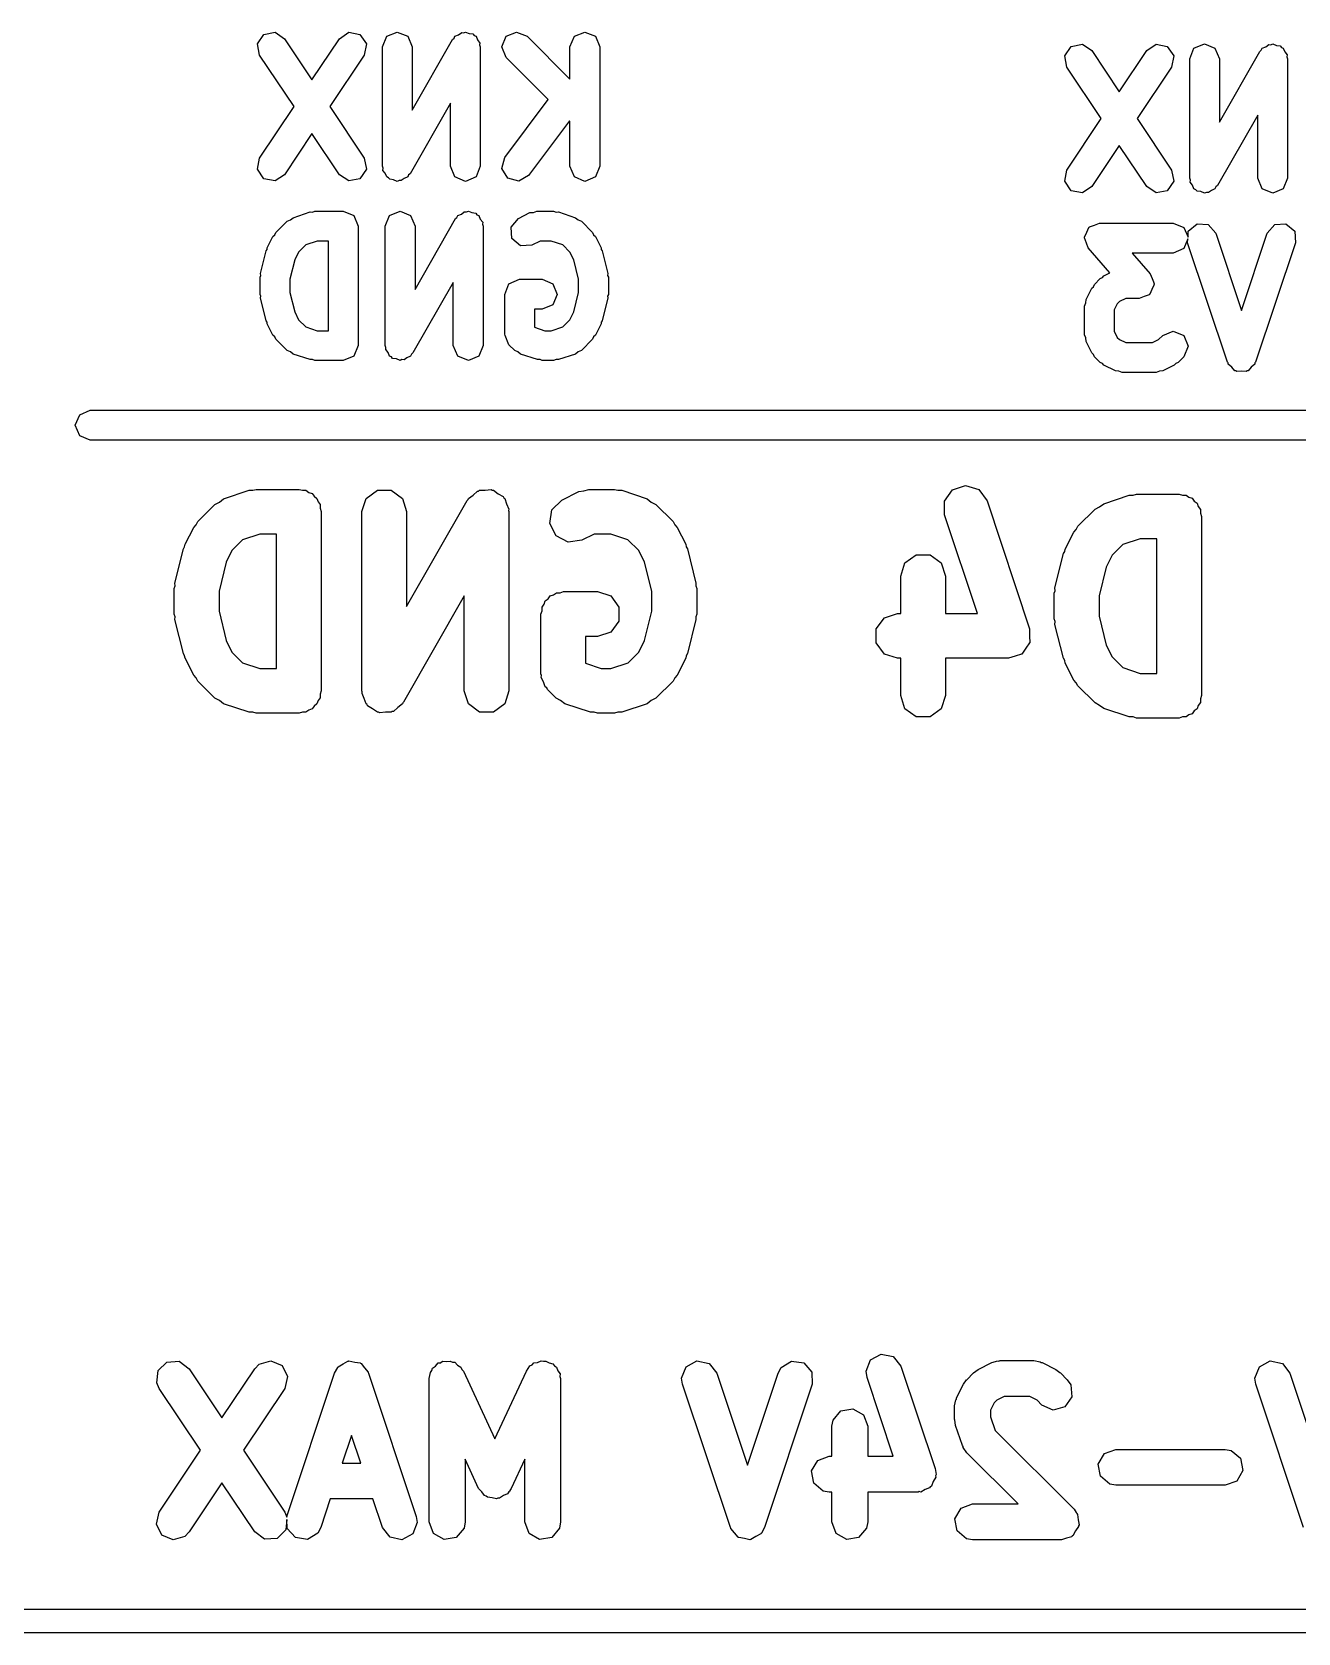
# Model space of a CAD drawing. Extents: x 111.8 to 137.4, y -130 to -95.3.
# Drawn here: x 125.49 to 130.79, y -130.02 to -123.32 of the extents above; entities that cross this region are included whole.
import ezdxf

# ---------------------------------------------------------------- set-up
doc = ezdxf.new("R2010")
doc.units = 0
doc.layers.add('BLACK', color=7, linetype='CONTINUOUS')

msp = doc.modelspace()

# ---------------------------------------------------------------- linework, layer by layer
at = {"layer": 'BLACK', "linetype": 'CONTINUOUS'}
for p, q in [((126.43, -123.372), (126.457, -123.332)), ((126.457, -123.332), (126.504, -123.323)), ((126.504, -123.323), (126.543, -123.35)), ((126.773, -123.35), (126.813, -123.323)), ((126.813, -123.323), (126.859, -123.332)), ((126.859, -123.332), (126.886, -123.372)), ((126.953, -123.384), (126.971, -123.34)), ((126.971, -123.34), (127.015, -123.322)), ((127.015, -123.322), (127.059, -123.34)), ((127.059, -123.34), (127.078, -123.384)), ((127.253, -123.348), (127.257, -123.34)), ((127.257, -123.34), (127.272, -123.334)), ((127.272, -123.334), (127.285, -123.324)), ((127.285, -123.324), (127.293, -123.325)), ((127.293, -123.325), (127.301, -123.322)), ((127.301, -123.322), (127.316, -123.328)), ((127.316, -123.328), (127.332, -123.33)), ((127.332, -123.33), (127.337, -123.337)), ((127.337, -123.337), (127.345, -123.34)), ((127.345, -123.34), (127.351, -123.355)), ((127.453, -123.384), (127.471, -123.34)), ((127.471, -123.34), (127.515, -123.322)), ((127.515, -123.322), (127.559, -123.34)), ((127.559, -123.34), (127.738, -123.519)), ((127.738, -123.384), (127.757, -123.34)), ((127.757, -123.34), (127.801, -123.322)), ((127.801, -123.322), (127.845, -123.34)), ((127.845, -123.34), (127.863, -123.384)), ((126.439, -123.419), (126.43, -123.372)), ((126.543, -123.35), (126.658, -123.522)), ((126.658, -123.522), (126.773, -123.35)), ((126.886, -123.372), (126.877, -123.419)), ((126.953, -123.884), (126.953, -123.384)), ((127.078, -123.649), (127.247, -123.353)), ((127.078, -123.384), (127.078, -123.649)), ((127.247, -123.353), (127.253, -123.348)), ((127.351, -123.355), (127.361, -123.368)), ((127.361, -123.368), (127.36, -123.376)), ((127.36, -123.376), (127.363, -123.384)), ((127.363, -123.384), (127.363, -123.884)), ((127.471, -123.428), (127.453, -123.384)), ((127.738, -123.519), (127.738, -123.384)), ((127.863, -123.384), (127.863, -123.884)), ((129.81, -123.422), (129.837, -123.382)), ((129.837, -123.382), (129.884, -123.373)), ((129.884, -123.373), (129.923, -123.4)), ((129.923, -123.4), (130.038, -123.572)), ((130.038, -123.572), (130.153, -123.4)), ((130.153, -123.4), (130.193, -123.373)), ((130.193, -123.373), (130.239, -123.382)), ((130.239, -123.382), (130.266, -123.422)), ((130.333, -123.434), (130.351, -123.39)), ((130.351, -123.39), (130.395, -123.372)), ((130.395, -123.372), (130.439, -123.39)), ((130.439, -123.39), (130.458, -123.434)), ((130.458, -123.699), (130.627, -123.403)), ((130.627, -123.403), (130.633, -123.398)), ((130.633, -123.398), (130.637, -123.39)), ((130.637, -123.39), (130.652, -123.384)), ((130.652, -123.384), (130.665, -123.374)), ((130.665, -123.374), (130.673, -123.375)), ((130.673, -123.375), (130.681, -123.372)), ((130.681, -123.372), (130.696, -123.378)), ((130.696, -123.378), (130.712, -123.38)), ((130.712, -123.38), (130.717, -123.387)), ((130.717, -123.387), (130.725, -123.39)), ((130.725, -123.39), (130.731, -123.405)), ((130.731, -123.405), (130.741, -123.418)), ((126.583, -123.634), (126.439, -123.419)), ((126.877, -123.419), (126.733, -123.634)), ((127.647, -123.604), (127.471, -123.428)), ((129.819, -123.469), (129.81, -123.422)), ((129.963, -123.684), (129.819, -123.469)), ((130.257, -123.469), (130.113, -123.684)), ((130.266, -123.422), (130.257, -123.469)), ((130.333, -123.934), (130.333, -123.434)), ((130.458, -123.434), (130.458, -123.699)), ((130.741, -123.418), (130.74, -123.426)), ((130.74, -123.426), (130.743, -123.434)), ((130.743, -123.434), (130.743, -123.934)), ((127.465, -123.847), (127.647, -123.604)), ((126.439, -123.85), (126.583, -123.634)), ((126.733, -123.634), (126.877, -123.85)), ((127.238, -123.62), (127.07, -123.915)), ((127.238, -123.884), (127.238, -123.62)), ((130.618, -123.67), (130.45, -123.965)), ((130.618, -123.934), (130.618, -123.67)), ((126.658, -123.747), (126.543, -123.919)), ((126.773, -123.919), (126.658, -123.747)), ((127.736, -123.694), (127.565, -123.922)), ((127.738, -123.696), (127.736, -123.694)), ((127.738, -123.884), (127.738, -123.696)), ((129.819, -123.9), (129.963, -123.684)), ((130.113, -123.684), (130.257, -123.9)), ((130.038, -123.797), (129.923, -123.969)), ((130.153, -123.969), (130.038, -123.797)), ((126.43, -123.896), (126.439, -123.85)), ((126.877, -123.85), (126.886, -123.896)), ((127.453, -123.893), (127.465, -123.847)), ((126.457, -123.936), (126.43, -123.896)), ((126.504, -123.945), (126.457, -123.936)), ((126.543, -123.919), (126.504, -123.945)), ((126.813, -123.945), (126.773, -123.919)), ((126.859, -123.936), (126.813, -123.945)), ((126.886, -123.896), (126.859, -123.936)), ((126.956, -123.892), (126.953, -123.884)), ((126.955, -123.901), (126.956, -123.892)), ((126.965, -123.913), (126.955, -123.901)), ((126.971, -123.928), (126.965, -123.913)), ((126.979, -123.932), (126.971, -123.928)), ((126.984, -123.938), (126.979, -123.932)), ((127, -123.94), (126.984, -123.938)), ((127.015, -123.947), (127, -123.94)), ((127.023, -123.943), (127.015, -123.947)), ((127.032, -123.944), (127.023, -123.943)), ((127.044, -123.935), (127.032, -123.944)), ((127.059, -123.928), (127.044, -123.935)), ((127.063, -123.92), (127.059, -123.928)), ((127.07, -123.915), (127.063, -123.92)), ((127.257, -123.928), (127.238, -123.884)), ((127.301, -123.947), (127.257, -123.928)), ((127.345, -123.928), (127.301, -123.947)), ((127.363, -123.884), (127.345, -123.928)), ((127.478, -123.934), (127.453, -123.893)), ((127.524, -123.946), (127.478, -123.934)), ((127.565, -123.922), (127.524, -123.946)), ((127.757, -123.928), (127.738, -123.884)), ((127.801, -123.947), (127.757, -123.928)), ((127.845, -123.928), (127.801, -123.947)), ((127.863, -123.884), (127.845, -123.928)), ((129.81, -123.946), (129.819, -123.9)), ((129.837, -123.986), (129.81, -123.946)), ((130.266, -123.946), (130.239, -123.986)), ((130.257, -123.9), (130.266, -123.946)), ((130.336, -123.942), (130.333, -123.934)), ((130.335, -123.951), (130.336, -123.942)), ((130.637, -123.978), (130.618, -123.934)), ((130.743, -123.934), (130.725, -123.978)), ((129.884, -123.995), (129.837, -123.986)), ((129.923, -123.969), (129.884, -123.995)), ((130.193, -123.995), (130.153, -123.969)), ((130.239, -123.986), (130.193, -123.995)), ((130.345, -123.963), (130.335, -123.951)), ((130.351, -123.978), (130.345, -123.963)), ((130.359, -123.982), (130.351, -123.978)), ((130.364, -123.988), (130.359, -123.982)), ((130.38, -123.99), (130.364, -123.988)), ((130.395, -123.997), (130.38, -123.99)), ((130.403, -123.993), (130.395, -123.997)), ((130.412, -123.994), (130.403, -123.993)), ((130.424, -123.985), (130.412, -123.994)), ((130.439, -123.978), (130.424, -123.985)), ((130.443, -123.97), (130.439, -123.978)), ((130.45, -123.965), (130.443, -123.97)), ((130.681, -123.997), (130.637, -123.978)), ((130.725, -123.978), (130.681, -123.997)), ((126.579, -124.099), (126.65, -124.075)), ((126.65, -124.075), (126.66, -124.076)), ((126.66, -124.076), (126.67, -124.072)), ((126.67, -124.072), (126.789, -124.072)), ((126.789, -124.072), (126.833, -124.09)), ((126.983, -124.09), (127.027, -124.072)), ((127.027, -124.072), (127.071, -124.09)), ((127.284, -124.084), (127.296, -124.074)), ((127.296, -124.074), (127.305, -124.075)), ((127.305, -124.075), (127.313, -124.072)), ((127.313, -124.072), (127.328, -124.078)), ((127.328, -124.078), (127.344, -124.08)), ((127.344, -124.08), (127.349, -124.087)), ((127.523, -124.102), (127.571, -124.078)), ((127.571, -124.078), (127.585, -124.077)), ((127.585, -124.077), (127.599, -124.072)), ((127.599, -124.072), (127.67, -124.072)), ((127.67, -124.072), (127.68, -124.076)), ((127.68, -124.076), (127.69, -124.075)), ((127.69, -124.075), (127.761, -124.099)), ((126.507, -124.161), (126.554, -124.114)), ((126.554, -124.114), (126.568, -124.108)), ((126.568, -124.108), (126.579, -124.099)), ((126.833, -124.09), (126.852, -124.134)), ((126.852, -124.134), (126.852, -124.634)), ((126.965, -124.134), (126.983, -124.09)), ((126.965, -124.634), (126.965, -124.134)), ((127.071, -124.09), (127.09, -124.134)), ((127.09, -124.399), (127.259, -124.103)), ((127.09, -124.134), (127.09, -124.399)), ((127.259, -124.103), (127.265, -124.098)), ((127.265, -124.098), (127.269, -124.09)), ((127.269, -124.09), (127.284, -124.084)), ((127.349, -124.087), (127.357, -124.09)), ((127.357, -124.09), (127.363, -124.105)), ((127.363, -124.105), (127.373, -124.118)), ((127.373, -124.118), (127.372, -124.126)), ((127.372, -124.126), (127.375, -124.134)), ((127.375, -124.134), (127.375, -124.634)), ((127.492, -124.138), (127.523, -124.102)), ((127.495, -124.186), (127.492, -124.138)), ((127.761, -124.099), (127.772, -124.108)), ((127.772, -124.108), (127.786, -124.114)), ((127.786, -124.114), (127.833, -124.161)), ((129.902, -124.16), (129.911, -124.14)), ((129.911, -124.14), (129.913, -124.139)), ((129.913, -124.139), (129.914, -124.137)), ((129.914, -124.137), (129.934, -124.13)), ((129.934, -124.13), (129.955, -124.122)), ((129.955, -124.122), (130.264, -124.122)), ((130.264, -124.122), (130.308, -124.14)), ((130.308, -124.14), (130.326, -124.181)), ((130.327, -124.156), (130.364, -124.125)), ((130.364, -124.125), (130.411, -124.128)), ((130.411, -124.128), (130.443, -124.164)), ((130.657, -124.164), (130.689, -124.128)), ((130.689, -124.128), (130.736, -124.125)), ((130.736, -124.125), (130.773, -124.156)), ((126.471, -124.225), (126.495, -124.178)), ((126.495, -124.178), (126.503, -124.171)), ((126.503, -124.171), (126.507, -124.161)), ((126.632, -124.213), (126.602, -124.243)), ((126.68, -124.197), (126.632, -124.213)), ((126.727, -124.197), (126.68, -124.197)), ((126.727, -124.572), (126.727, -124.197)), ((127.531, -124.217), (127.495, -124.186)), ((127.579, -124.214), (127.531, -124.217)), ((127.613, -124.197), (127.579, -124.214)), ((127.66, -124.197), (127.613, -124.197)), ((127.708, -124.213), (127.66, -124.197)), ((127.738, -124.243), (127.708, -124.213)), ((127.833, -124.161), (127.837, -124.171)), ((127.837, -124.171), (127.845, -124.178)), ((127.845, -124.178), (127.869, -124.225)), ((129.892, -124.18), (129.902, -124.16)), ((129.893, -124.182), (129.892, -124.18)), ((129.892, -124.184), (129.893, -124.182)), ((129.901, -124.205), (129.892, -124.184)), ((129.908, -124.225), (129.901, -124.205)), ((130.325, -124.188), (130.308, -124.228)), ((130.324, -124.204), (130.325, -124.188)), ((130.491, -124.704), (130.324, -124.204)), ((130.326, -124.181), (130.327, -124.156)), ((130.443, -124.164), (130.55, -124.487)), ((130.55, -124.487), (130.657, -124.164)), ((130.776, -124.204), (130.609, -124.704)), ((130.773, -124.156), (130.776, -124.204)), ((126.443, -124.333), (126.467, -124.238)), ((126.467, -124.238), (126.471, -124.232)), ((126.471, -124.232), (126.471, -124.225)), ((126.586, -124.275), (126.566, -124.356)), ((126.602, -124.243), (126.586, -124.275)), ((127.754, -124.275), (127.738, -124.243)), ((127.774, -124.356), (127.754, -124.275)), ((127.869, -124.225), (127.869, -124.232)), ((127.869, -124.232), (127.873, -124.238)), ((127.873, -124.238), (127.897, -124.333)), ((129.999, -124.33), (129.908, -124.225)), ((130.264, -124.247), (130.092, -124.247)), ((130.092, -124.247), (130.168, -124.334)), ((130.308, -124.228), (130.264, -124.247)), ((126.441, -124.348), (126.444, -124.341)), ((126.441, -124.42), (126.441, -124.348)), ((126.444, -124.341), (126.443, -124.333)), ((127.897, -124.333), (127.896, -124.341)), ((127.896, -124.341), (127.899, -124.348)), ((127.899, -124.348), (127.899, -124.42)), ((129.958, -124.354), (129.968, -124.35)), ((129.968, -124.35), (129.974, -124.343)), ((129.974, -124.343), (129.999, -124.33)), ((130.168, -124.334), (130.176, -124.354)), ((126.566, -124.356), (126.566, -124.412)), ((126.566, -124.412), (126.586, -124.493)), ((127.25, -124.37), (127.081, -124.665)), ((127.25, -124.634), (127.25, -124.37)), ((127.465, -124.42), (127.483, -124.376)), ((127.483, -124.376), (127.527, -124.357)), ((127.527, -124.357), (127.622, -124.357)), ((127.622, -124.357), (127.667, -124.376)), ((127.667, -124.376), (127.685, -124.42)), ((127.754, -124.493), (127.774, -124.412)), ((127.774, -124.412), (127.774, -124.356)), ((129.899, -124.442), (129.923, -124.394)), ((129.923, -124.394), (129.93, -124.388)), ((129.93, -124.388), (129.934, -124.378)), ((129.934, -124.378), (129.958, -124.354)), ((130.174, -124.399), (130.166, -124.419)), ((130.184, -124.379), (130.174, -124.399)), ((130.176, -124.354), (130.184, -124.375)), ((130.184, -124.375), (130.183, -124.377)), ((130.183, -124.377), (130.184, -124.379)), ((126.444, -124.427), (126.441, -124.42)), ((126.443, -124.435), (126.444, -124.427)), ((126.467, -124.53), (126.443, -124.435)), ((127.465, -124.587), (127.465, -124.42)), ((127.622, -124.482), (127.59, -124.482)), ((127.59, -124.482), (127.59, -124.557)), ((127.667, -124.464), (127.622, -124.482)), ((127.685, -124.42), (127.667, -124.464)), ((127.897, -124.435), (127.873, -124.53)), ((127.899, -124.42), (127.896, -124.427)), ((127.896, -124.427), (127.897, -124.435)), ((129.892, -124.47), (129.898, -124.456)), ((129.892, -124.589), (129.892, -124.47)), ((129.898, -124.456), (129.899, -124.442)), ((130.03, -124.459), (130.017, -124.485)), ((130.017, -124.485), (130.017, -124.574)), ((130.039, -124.45), (130.03, -124.459)), ((130.065, -124.437), (130.039, -124.45)), ((130.121, -124.437), (130.065, -124.437)), ((130.142, -124.429), (130.121, -124.437)), ((130.163, -124.422), (130.142, -124.429)), ((130.164, -124.42), (130.163, -124.422)), ((130.166, -124.419), (130.164, -124.42)), ((126.471, -124.536), (126.467, -124.53)), ((126.471, -124.543), (126.471, -124.536)), ((126.495, -124.591), (126.471, -124.543)), ((126.586, -124.493), (126.602, -124.526)), ((126.602, -124.526), (126.632, -124.556)), ((127.708, -124.556), (127.738, -124.526)), ((127.738, -124.526), (127.754, -124.493)), ((127.869, -124.543), (127.845, -124.591)), ((127.873, -124.53), (127.869, -124.536)), ((127.869, -124.536), (127.869, -124.543)), ((126.503, -124.597), (126.495, -124.591)), ((126.507, -124.607), (126.503, -124.597)), ((126.554, -124.655), (126.507, -124.607)), ((126.632, -124.556), (126.68, -124.572)), ((126.68, -124.572), (126.727, -124.572)), ((127.467, -124.592), (127.465, -124.587)), ((127.483, -124.631), (127.467, -124.592)), ((127.59, -124.557), (127.633, -124.572)), ((127.633, -124.572), (127.66, -124.572)), ((127.66, -124.572), (127.708, -124.556)), ((127.833, -124.607), (127.786, -124.655)), ((127.837, -124.597), (127.833, -124.607)), ((127.845, -124.591), (127.837, -124.597)), ((129.898, -124.602), (129.892, -124.589)), ((129.899, -124.617), (129.898, -124.602)), ((129.923, -124.665), (129.899, -124.617)), ((130.017, -124.574), (130.03, -124.6)), ((130.03, -124.6), (130.039, -124.609)), ((130.039, -124.609), (130.065, -124.622)), ((130.178, -124.622), (130.203, -124.609)), ((130.203, -124.609), (130.22, -124.592)), ((130.22, -124.592), (130.264, -124.574)), ((130.264, -124.574), (130.308, -124.592)), ((130.308, -124.592), (130.327, -124.637)), ((126.568, -124.66), (126.554, -124.655)), ((126.579, -124.67), (126.568, -124.66)), ((126.65, -124.693), (126.579, -124.67)), ((126.833, -124.678), (126.789, -124.697)), ((126.852, -124.634), (126.833, -124.678)), ((126.968, -124.642), (126.965, -124.634)), ((126.967, -124.651), (126.968, -124.642)), ((126.977, -124.663), (126.967, -124.651)), ((126.983, -124.678), (126.977, -124.663)), ((126.991, -124.682), (126.983, -124.678)), ((126.996, -124.688), (126.991, -124.682)), ((127.056, -124.685), (127.044, -124.694)), ((127.071, -124.678), (127.056, -124.685)), ((127.075, -124.67), (127.071, -124.678)), ((127.081, -124.665), (127.075, -124.67)), ((127.269, -124.678), (127.25, -124.634)), ((127.313, -124.697), (127.269, -124.678)), ((127.357, -124.678), (127.313, -124.697)), ((127.375, -124.634), (127.357, -124.678)), ((127.507, -124.655), (127.483, -124.631)), ((127.483, -124.631), (127.483, -124.631)), ((127.483, -124.631), (127.483, -124.631)), ((127.52, -124.66), (127.507, -124.655)), ((127.531, -124.67), (127.52, -124.66)), ((127.603, -124.693), (127.531, -124.67)), ((127.761, -124.67), (127.69, -124.693)), ((127.772, -124.66), (127.761, -124.67)), ((127.786, -124.655), (127.772, -124.66)), ((129.93, -124.671), (129.923, -124.665)), ((129.934, -124.681), (129.93, -124.671)), ((129.958, -124.705), (129.934, -124.681)), ((130.065, -124.622), (130.178, -124.622)), ((130.308, -124.681), (130.285, -124.705)), ((130.327, -124.637), (130.308, -124.681)), ((126.66, -124.693), (126.65, -124.693)), ((126.67, -124.697), (126.66, -124.693)), ((126.789, -124.697), (126.67, -124.697)), ((127.012, -124.69), (126.996, -124.688)), ((127.027, -124.697), (127.012, -124.69)), ((127.035, -124.693), (127.027, -124.697)), ((127.044, -124.694), (127.035, -124.693)), ((127.613, -124.693), (127.603, -124.693)), ((127.622, -124.697), (127.613, -124.693)), ((127.67, -124.697), (127.622, -124.697)), ((127.68, -124.693), (127.67, -124.697)), ((127.69, -124.693), (127.68, -124.693)), ((129.968, -124.709), (129.958, -124.705)), ((129.974, -124.716), (129.968, -124.709)), ((130.022, -124.74), (129.974, -124.716)), ((130.037, -124.741), (130.022, -124.74)), ((130.05, -124.747), (130.037, -124.741)), ((130.193, -124.747), (130.05, -124.747)), ((130.206, -124.741), (130.193, -124.747)), ((130.221, -124.74), (130.206, -124.741)), ((130.268, -124.716), (130.221, -124.74)), ((130.275, -124.709), (130.268, -124.716)), ((130.285, -124.705), (130.275, -124.709)), ((130.494, -124.707), (130.491, -124.704)), ((130.494, -124.712), (130.494, -124.707)), ((130.509, -124.725), (130.494, -124.712)), ((130.522, -124.74), (130.509, -124.725)), ((130.527, -124.74), (130.522, -124.74)), ((130.53, -124.743), (130.527, -124.74)), ((130.55, -124.742), (130.53, -124.743)), ((130.57, -124.743), (130.55, -124.742)), ((130.573, -124.74), (130.57, -124.743)), ((130.578, -124.74), (130.573, -124.74)), ((130.591, -124.725), (130.578, -124.74)), ((130.606, -124.712), (130.591, -124.725)), ((130.609, -124.704), (130.606, -124.707)), ((130.606, -124.707), (130.606, -124.712)), ((125.667, -124.968), (125.686, -124.924)), ((125.686, -124.924), (125.73, -124.905)), ((125.73, -124.905), (135.89, -124.905)), ((125.686, -125.012), (125.667, -124.968)), ((125.73, -125.03), (125.686, -125.012)), ((135.89, -125.03), (125.73, -125.03)), ((129.34, -125.238), (129.395, -125.22)), ((129.395, -125.22), (129.45, -125.237)), ((126.252, -125.299), (126.271, -125.289)), ((126.271, -125.289), (126.288, -125.276)), ((126.288, -125.276), (126.395, -125.24)), ((126.395, -125.24), (126.411, -125.24)), ((126.411, -125.24), (126.425, -125.236)), ((126.425, -125.236), (126.604, -125.236)), ((126.604, -125.236), (126.618, -125.24)), ((126.618, -125.24), (126.633, -125.24)), ((126.633, -125.24), (126.645, -125.249)), ((126.645, -125.249), (126.659, -125.253)), ((126.659, -125.253), (126.667, -125.265)), ((126.667, -125.265), (126.679, -125.274)), ((126.679, -125.274), (126.684, -125.288)), ((126.684, -125.288), (126.693, -125.3)), ((126.867, -125.329), (126.885, -125.274)), ((126.885, -125.274), (126.932, -125.24)), ((126.932, -125.24), (126.99, -125.24)), ((126.99, -125.24), (127.037, -125.274)), ((127.037, -125.274), (127.054, -125.329)), ((127.054, -125.726), (127.308, -125.283)), ((127.308, -125.283), (127.312, -125.279)), ((127.312, -125.279), (127.313, -125.274)), ((127.313, -125.274), (127.333, -125.26)), ((127.333, -125.26), (127.351, -125.244)), ((127.351, -125.244), (127.356, -125.243)), ((127.356, -125.243), (127.36, -125.24)), ((127.36, -125.24), (127.384, -125.24)), ((127.384, -125.24), (127.408, -125.237)), ((127.408, -125.237), (127.413, -125.24)), ((127.413, -125.24), (127.418, -125.24)), ((127.418, -125.24), (127.438, -125.254)), ((127.438, -125.254), (127.459, -125.266)), ((127.459, -125.266), (127.461, -125.271)), ((127.461, -125.271), (127.465, -125.274)), ((127.465, -125.274), (127.473, -125.297)), ((127.663, -125.322), (127.705, -125.281)), ((127.705, -125.281), (127.776, -125.245)), ((127.776, -125.245), (127.797, -125.242)), ((127.797, -125.242), (127.818, -125.236)), ((127.818, -125.236), (127.925, -125.236)), ((127.925, -125.236), (127.939, -125.24)), ((127.939, -125.24), (127.955, -125.24)), ((127.955, -125.24), (128.062, -125.276)), ((128.062, -125.276), (128.079, -125.289)), ((128.079, -125.289), (128.098, -125.299)), ((129.306, -125.285), (129.34, -125.238)), ((129.307, -125.343), (129.306, -125.285)), ((129.45, -125.237), (129.485, -125.284)), ((129.485, -125.284), (129.663, -125.82)), ((129.973, -125.296), (130.08, -125.26)), ((130.08, -125.26), (130.096, -125.26)), ((130.096, -125.26), (130.11, -125.256)), ((130.11, -125.256), (130.289, -125.256)), ((130.289, -125.256), (130.303, -125.26)), ((130.303, -125.26), (130.318, -125.26)), ((130.318, -125.26), (130.33, -125.269)), ((130.33, -125.269), (130.344, -125.273)), ((130.344, -125.273), (130.352, -125.285)), ((130.352, -125.285), (130.364, -125.294)), ((126.18, -125.37), (126.252, -125.299)), ((126.693, -125.3), (126.693, -125.315)), ((126.693, -125.315), (126.697, -125.329)), ((126.697, -125.329), (126.697, -126.079)), ((126.867, -126.079), (126.867, -125.329)), ((127.054, -125.329), (127.054, -125.726)), ((127.473, -125.297), (127.482, -125.319)), ((127.482, -125.319), (127.481, -125.324)), ((127.481, -125.324), (127.483, -125.329)), ((127.483, -125.329), (127.483, -126.079)), ((127.654, -125.379), (127.663, -125.322)), ((128.098, -125.299), (128.17, -125.37)), ((129.444, -125.756), (129.307, -125.343)), ((129.865, -125.39), (129.937, -125.319)), ((129.937, -125.319), (129.956, -125.309)), ((129.956, -125.309), (129.973, -125.296)), ((130.364, -125.294), (130.369, -125.308)), ((130.369, -125.308), (130.378, -125.32)), ((130.378, -125.32), (130.378, -125.335)), ((130.378, -125.335), (130.382, -125.349)), ((130.382, -125.349), (130.382, -126.099)), ((126.127, -125.466), (126.163, -125.395)), ((126.163, -125.395), (126.173, -125.384)), ((126.173, -125.384), (126.18, -125.37)), ((126.44, -125.423), (126.368, -125.447)), ((126.51, -125.423), (126.44, -125.423)), ((126.51, -125.986), (126.51, -125.423)), ((127.68, -125.431), (127.654, -125.379)), ((127.84, -125.423), (127.788, -125.449)), ((127.91, -125.423), (127.84, -125.423)), ((127.981, -125.447), (127.91, -125.423)), ((128.17, -125.37), (128.177, -125.384)), ((128.177, -125.384), (128.187, -125.395)), ((128.187, -125.395), (128.223, -125.466)), ((129.812, -125.486), (129.848, -125.415)), ((129.848, -125.415), (129.858, -125.404)), ((129.858, -125.404), (129.865, -125.39)), ((126.084, -125.628), (126.12, -125.485)), ((126.12, -125.485), (126.125, -125.476)), ((126.125, -125.476), (126.127, -125.466)), ((126.368, -125.447), (126.323, -125.492)), ((127.731, -125.457), (127.68, -125.431)), ((127.788, -125.449), (127.731, -125.457)), ((128.027, -125.492), (127.981, -125.447)), ((128.223, -125.466), (128.225, -125.476)), ((128.225, -125.476), (128.23, -125.485)), ((128.23, -125.485), (128.266, -125.628)), ((129.81, -125.496), (129.812, -125.486)), ((130.053, -125.467), (130.008, -125.512)), ((130.125, -125.443), (130.053, -125.467)), ((130.195, -125.443), (130.125, -125.443)), ((130.195, -126.006), (130.195, -125.443)), ((126.299, -125.541), (126.269, -125.662)), ((126.323, -125.492), (126.299, -125.541)), ((128.051, -125.541), (128.027, -125.492)), ((128.081, -125.662), (128.051, -125.541)), ((129.123, -125.599), (129.141, -125.544)), ((129.141, -125.544), (129.188, -125.51)), ((129.188, -125.51), (129.246, -125.51)), ((129.246, -125.51), (129.293, -125.544)), ((129.293, -125.544), (129.311, -125.599)), ((129.769, -125.648), (129.805, -125.505)), ((129.805, -125.505), (129.81, -125.496)), ((130.008, -125.512), (129.984, -125.561)), ((129.123, -125.756), (129.123, -125.599)), ((129.311, -125.599), (129.311, -125.756)), ((129.984, -125.561), (129.954, -125.682)), ((126.081, -125.651), (126.085, -125.64)), ((126.081, -125.758), (126.081, -125.651)), ((126.085, -125.64), (126.084, -125.628)), ((126.269, -125.662), (126.269, -125.746)), ((127.296, -125.682), (127.042, -126.126)), ((127.296, -126.079), (127.296, -125.682)), ((127.647, -125.694), (127.656, -125.682)), ((127.656, -125.682), (127.67, -125.677)), ((127.67, -125.677), (127.682, -125.669)), ((127.682, -125.669), (127.697, -125.669)), ((127.697, -125.669), (127.711, -125.664)), ((127.711, -125.664), (127.854, -125.664)), ((127.854, -125.664), (127.909, -125.682)), ((127.909, -125.682), (127.943, -125.729)), ((128.081, -125.746), (128.081, -125.662)), ((128.266, -125.628), (128.265, -125.64)), ((128.265, -125.64), (128.269, -125.651)), ((128.269, -125.651), (128.269, -125.758)), ((129.766, -125.671), (129.77, -125.66)), ((129.766, -125.778), (129.766, -125.671)), ((129.77, -125.66), (129.769, -125.648)), ((129.954, -125.682), (129.954, -125.766)), ((126.085, -125.769), (126.081, -125.758)), ((126.269, -125.746), (126.299, -125.868)), ((127.617, -125.758), (127.622, -125.744)), ((127.617, -126.008), (127.617, -125.758)), ((127.622, -125.729), (127.63, -125.717)), ((127.622, -125.744), (127.622, -125.729)), ((127.63, -125.717), (127.635, -125.703)), ((127.635, -125.703), (127.647, -125.694)), ((127.943, -125.729), (127.943, -125.787)), ((128.051, -125.868), (128.081, -125.746)), ((128.269, -125.758), (128.265, -125.769)), ((129.055, -125.773), (129.11, -125.756)), ((129.11, -125.756), (129.123, -125.756)), ((129.311, -125.756), (129.444, -125.756)), ((126.084, -125.781), (126.085, -125.769)), ((126.12, -125.923), (126.084, -125.781)), ((127.943, -125.787), (127.909, -125.834)), ((128.266, -125.781), (128.23, -125.923)), ((128.265, -125.769), (128.266, -125.781)), ((129.021, -125.82), (129.055, -125.773)), ((129.021, -125.878), (129.021, -125.82)), ((129.663, -125.82), (129.663, -125.82)), ((129.663, -125.82), (129.663, -125.82)), ((129.663, -125.82), (129.663, -125.849)), ((129.77, -125.789), (129.766, -125.778)), ((129.769, -125.801), (129.77, -125.789)), ((129.805, -125.943), (129.769, -125.801)), ((129.954, -125.766), (129.984, -125.888)), ((126.299, -125.868), (126.323, -125.917)), ((127.854, -125.852), (127.804, -125.852)), ((127.804, -125.852), (127.804, -125.964)), ((127.909, -125.834), (127.854, -125.852)), ((128.027, -125.917), (128.051, -125.868)), ((129.055, -125.925), (129.021, -125.878)), ((129.663, -125.878), (129.647, -125.901)), ((129.663, -125.849), (129.664, -125.878)), ((129.664, -125.878), (129.663, -125.878)), ((129.663, -125.878), (129.663, -125.878)), ((129.984, -125.888), (130.008, -125.937)), ((126.125, -125.932), (126.12, -125.923)), ((126.127, -125.943), (126.125, -125.932)), ((126.163, -126.014), (126.127, -125.943)), ((126.323, -125.917), (126.368, -125.962)), ((127.982, -125.962), (128.027, -125.917)), ((128.223, -125.943), (128.187, -126.014)), ((128.225, -125.932), (128.223, -125.943)), ((128.23, -125.923), (128.225, -125.932)), ((129.11, -125.943), (129.055, -125.925)), ((129.123, -125.943), (129.11, -125.943)), ((129.123, -126.099), (129.123, -125.943)), ((129.574, -125.943), (129.311, -125.943)), ((129.311, -125.943), (129.311, -126.099)), ((129.575, -125.943), (129.574, -125.943)), ((129.602, -125.934), (129.575, -125.943)), ((129.575, -125.943), (129.575, -125.943)), ((129.629, -125.925), (129.602, -125.934)), ((129.63, -125.925), (129.629, -125.925)), ((129.647, -125.901), (129.63, -125.925)), ((129.63, -125.925), (129.63, -125.925)), ((129.81, -125.952), (129.805, -125.943)), ((129.812, -125.963), (129.81, -125.952)), ((130.008, -125.937), (130.053, -125.982)), ((126.173, -126.025), (126.163, -126.014)), ((126.18, -126.038), (126.173, -126.025)), ((126.368, -125.962), (126.44, -125.986)), ((126.44, -125.986), (126.51, -125.986)), ((127.619, -126.015), (127.617, -126.008)), ((127.618, -126.023), (127.619, -126.015)), ((127.628, -126.042), (127.618, -126.023)), ((127.804, -125.964), (127.869, -125.986)), ((127.869, -125.986), (127.91, -125.986)), ((127.91, -125.986), (127.982, -125.962)), ((128.177, -126.025), (128.17, -126.038)), ((128.187, -126.014), (128.177, -126.025)), ((129.848, -126.034), (129.812, -125.963)), ((130.053, -125.982), (130.125, -126.006)), ((130.125, -126.006), (130.195, -126.006)), ((126.252, -126.11), (126.18, -126.038)), ((126.697, -126.079), (126.693, -126.093)), ((126.693, -126.093), (126.693, -126.108)), ((126.869, -126.084), (126.867, -126.079)), ((126.868, -126.09), (126.869, -126.084)), ((126.877, -126.111), (126.868, -126.09)), ((127.313, -126.134), (127.296, -126.079)), ((127.483, -126.079), (127.465, -126.134)), ((127.635, -126.063), (127.628, -126.042)), ((127.641, -126.067), (127.635, -126.063)), ((127.644, -126.074), (127.641, -126.067)), ((127.68, -126.11), (127.644, -126.074)), ((128.17, -126.038), (128.098, -126.11)), ((129.858, -126.045), (129.848, -126.034)), ((129.865, -126.058), (129.858, -126.045)), ((129.937, -126.13), (129.865, -126.058)), ((126.271, -126.12), (126.252, -126.11)), ((126.288, -126.133), (126.271, -126.12)), ((126.395, -126.168), (126.288, -126.133)), ((126.645, -126.16), (126.633, -126.168)), ((126.659, -126.155), (126.645, -126.16)), ((126.667, -126.143), (126.659, -126.155)), ((126.679, -126.134), (126.667, -126.143)), ((126.684, -126.12), (126.679, -126.134)), ((126.693, -126.108), (126.684, -126.12)), ((126.885, -126.134), (126.877, -126.111)), ((126.889, -126.137), (126.885, -126.134)), ((126.891, -126.142), (126.889, -126.137)), ((126.912, -126.154), (126.891, -126.142)), ((126.932, -126.168), (126.912, -126.154)), ((127.017, -126.149), (126.999, -126.165)), ((127.037, -126.134), (127.017, -126.149)), ((127.038, -126.129), (127.037, -126.134)), ((127.042, -126.126), (127.038, -126.129)), ((127.36, -126.168), (127.313, -126.134)), ((127.465, -126.134), (127.418, -126.168)), ((127.699, -126.12), (127.68, -126.11)), ((127.717, -126.133), (127.699, -126.12)), ((127.824, -126.168), (127.717, -126.133)), ((128.062, -126.133), (127.955, -126.168)), ((128.079, -126.12), (128.062, -126.133)), ((128.098, -126.11), (128.079, -126.12)), ((129.141, -126.154), (129.123, -126.099)), ((129.188, -126.188), (129.141, -126.154)), ((129.293, -126.154), (129.246, -126.188)), ((129.311, -126.099), (129.293, -126.154)), ((129.956, -126.14), (129.937, -126.13)), ((129.973, -126.153), (129.956, -126.14)), ((130.08, -126.188), (129.973, -126.153)), ((130.364, -126.154), (130.352, -126.163)), ((130.369, -126.14), (130.364, -126.154)), ((130.378, -126.128), (130.369, -126.14)), ((130.382, -126.099), (130.378, -126.113)), ((130.378, -126.113), (130.378, -126.128)), ((126.411, -126.168), (126.395, -126.168)), ((126.425, -126.173), (126.411, -126.168)), ((126.604, -126.173), (126.425, -126.173)), ((126.618, -126.168), (126.604, -126.173)), ((126.633, -126.168), (126.618, -126.168)), ((126.937, -126.168), (126.932, -126.168)), ((126.942, -126.171), (126.937, -126.168)), ((126.966, -126.168), (126.942, -126.171)), ((126.99, -126.168), (126.966, -126.168)), ((126.994, -126.165), (126.99, -126.168)), ((126.999, -126.165), (126.994, -126.165)), ((127.418, -126.168), (127.36, -126.168)), ((127.839, -126.168), (127.824, -126.168)), ((127.854, -126.173), (127.839, -126.168)), ((127.925, -126.173), (127.854, -126.173)), ((127.939, -126.168), (127.925, -126.173)), ((127.955, -126.168), (127.939, -126.168)), ((129.246, -126.188), (129.188, -126.188)), ((130.096, -126.188), (130.08, -126.188)), ((130.11, -126.193), (130.096, -126.188)), ((130.289, -126.193), (130.11, -126.193)), ((130.303, -126.188), (130.289, -126.193)), ((130.318, -126.188), (130.303, -126.188)), ((130.33, -126.18), (130.318, -126.188)), ((130.344, -126.175), (130.33, -126.18)), ((130.352, -126.163), (130.344, -126.175)), ((126.014, -128.924), (126.051, -128.889)), ((126.051, -128.889), (126.102, -128.885)), ((126.102, -128.885), (126.144, -128.916)), ((126.419, -128.916), (126.437, -128.897)), ((126.437, -128.897), (126.486, -128.883)), ((126.486, -128.883), (126.533, -128.903)), ((126.533, -128.903), (126.556, -128.949)), ((126.768, -128.908), (126.789, -128.896)), ((126.789, -128.896), (126.809, -128.884)), ((126.809, -128.884), (126.811, -128.884)), ((126.811, -128.884), (126.813, -128.883)), ((126.813, -128.883), (126.837, -128.888)), ((126.837, -128.888), (126.86, -128.891)), ((126.86, -128.891), (126.861, -128.893)), ((126.861, -128.893), (126.864, -128.894)), ((126.864, -128.894), (126.878, -128.912)), ((127.163, -128.914), (127.176, -128.905)), ((127.176, -128.905), (127.187, -128.892)), ((127.187, -128.892), (127.197, -128.891)), ((127.197, -128.891), (127.205, -128.885)), ((127.205, -128.885), (127.221, -128.886)), ((127.221, -128.886), (127.237, -128.884)), ((127.237, -128.884), (127.246, -128.889)), ((127.246, -128.889), (127.256, -128.889)), ((127.256, -128.889), (127.268, -128.901)), ((127.268, -128.901), (127.282, -128.909)), ((127.556, -128.926), (127.571, -128.904)), ((127.571, -128.904), (127.58, -128.9)), ((127.58, -128.9), (127.587, -128.892)), ((127.587, -128.892), (127.603, -128.89)), ((127.603, -128.89), (127.618, -128.883)), ((127.618, -128.883), (127.627, -128.885)), ((127.627, -128.885), (127.637, -128.884)), ((127.637, -128.884), (127.651, -128.892)), ((127.651, -128.892), (127.667, -128.896)), ((127.667, -128.896), (127.673, -128.904)), ((127.673, -128.904), (127.682, -128.909)), ((128.225, -128.908), (128.27, -128.883)), ((128.27, -128.883), (128.321, -128.894)), ((128.321, -128.894), (128.353, -128.934)), ((128.623, -128.911), (128.666, -128.884)), ((128.666, -128.884), (128.717, -128.891)), ((128.717, -128.891), (128.751, -128.93)), ((128.978, -128.927), (128.997, -128.879)), ((128.997, -128.879), (129.042, -128.855)), ((129.042, -128.855), (129.092, -128.865)), ((129.092, -128.865), (129.124, -128.905)), ((129.124, -128.905), (129.267, -129.334)), ((129.448, -128.919), (129.505, -128.89)), ((129.505, -128.89), (129.53, -128.883)), ((129.53, -128.883), (129.534, -128.884)), ((129.534, -128.884), (129.539, -128.882)), ((129.539, -128.882), (129.681, -128.882)), ((129.681, -128.882), (129.707, -128.887)), ((129.707, -128.887), (129.711, -128.89)), ((129.711, -128.89), (129.715, -128.89)), ((129.715, -128.89), (129.772, -128.919)), ((130.625, -128.908), (130.67, -128.883)), ((130.67, -128.883), (130.721, -128.894)), ((130.721, -128.894), (130.753, -128.934)), ((126.009, -128.975), (126.014, -128.924)), ((126.144, -128.916), (126.281, -129.122)), ((126.281, -129.122), (126.419, -128.916)), ((126.556, -128.949), (126.544, -128.999)), ((126.553, -129.534), (126.753, -128.934)), ((126.753, -128.934), (126.766, -128.911)), ((126.766, -128.911), (126.767, -128.91)), ((126.767, -128.91), (126.768, -128.908)), ((126.878, -128.912), (126.894, -128.93)), ((126.894, -128.93), (126.894, -128.932)), ((126.894, -128.932), (126.895, -128.934)), ((126.895, -128.934), (127.095, -129.534)), ((127.149, -128.957), (127.154, -128.932)), ((127.149, -129.557), (127.149, -128.957)), ((127.154, -128.932), (127.16, -128.924)), ((127.16, -128.924), (127.163, -128.914)), ((127.282, -128.909), (127.285, -128.919)), ((127.285, -128.919), (127.292, -128.926)), ((127.292, -128.926), (127.424, -129.209)), ((127.424, -129.209), (127.556, -128.926)), ((127.682, -128.909), (127.687, -128.925)), ((127.687, -128.925), (127.697, -128.938)), ((127.697, -128.938), (127.696, -128.948)), ((127.696, -128.948), (127.699, -128.957)), ((127.699, -128.957), (127.699, -129.557)), ((128.206, -128.955), (128.225, -128.908)), ((128.21, -128.981), (128.206, -128.955)), ((128.353, -128.934), (128.481, -129.32)), ((128.481, -129.32), (128.61, -128.934)), ((128.61, -128.934), (128.623, -128.911)), ((128.751, -128.93), (128.753, -128.981)), ((128.982, -128.953), (128.978, -128.927)), ((129.092, -129.282), (128.982, -128.953)), ((129.386, -128.981), (129.399, -128.963)), ((129.399, -128.963), (129.4, -128.962)), ((129.4, -128.962), (129.428, -128.933)), ((129.428, -128.933), (129.447, -128.92)), ((129.447, -128.92), (129.448, -128.919)), ((129.772, -128.919), (129.79, -128.932)), ((129.79, -128.932), (129.792, -128.933)), ((129.792, -128.933), (129.82, -128.962)), ((129.82, -128.962), (129.835, -128.983)), ((130.606, -128.955), (130.625, -128.908)), ((130.61, -128.981), (130.606, -128.955)), ((130.753, -128.934), (130.881, -129.32)), ((126.019, -128.999), (126.009, -128.975)), ((126.191, -129.257), (126.019, -128.999)), ((126.544, -128.999), (126.372, -129.257)), ((128.41, -129.581), (128.21, -128.981)), ((128.753, -128.981), (128.553, -129.581)), ((129.357, -129.038), (129.386, -128.981)), ((129.357, -129.043), (129.357, -129.038)), ((129.556, -129.032), (129.526, -129.048)), ((129.664, -129.032), (129.556, -129.032)), ((129.694, -129.048), (129.664, -129.032)), ((129.84, -129.034), (129.81, -129.076)), ((129.835, -128.983), (129.84, -129.034)), ((130.81, -129.581), (130.61, -128.981)), ((128.84, -129.132), (128.873, -129.092)), ((128.873, -129.092), (128.923, -129.084)), ((128.923, -129.084), (128.967, -129.109)), ((129.349, -129.072), (129.354, -129.046)), ((129.349, -129.129), (129.349, -129.072)), ((129.354, -129.046), (129.357, -129.043)), ((129.514, -129.059), (129.499, -129.089)), ((129.499, -129.089), (129.499, -129.117)), ((129.526, -129.048), (129.514, -129.059)), ((129.714, -129.068), (129.694, -129.048)), ((129.761, -129.089), (129.714, -129.068)), ((129.81, -129.076), (129.761, -129.089)), ((128.835, -129.157), (128.84, -129.132)), ((128.835, -129.282), (128.835, -129.157)), ((128.967, -129.109), (128.985, -129.157)), ((128.985, -129.157), (128.985, -129.282)), ((129.35, -129.13), (129.349, -129.129)), ((129.353, -129.153), (129.35, -129.13)), ((129.382, -129.238), (129.353, -129.153)), ((129.499, -129.117), (129.518, -129.174)), ((129.518, -129.174), (129.849, -129.504)), ((126.824, -129.195), (126.785, -129.311)), ((126.863, -129.311), (126.824, -129.195)), ((129.384, -129.242), (129.382, -129.238)), ((129.385, -129.246), (129.384, -129.242)), ((126.019, -129.516), (126.191, -129.257)), ((126.372, -129.257), (126.544, -129.516)), ((127.356, -129.418), (127.299, -129.295)), ((127.299, -129.295), (127.299, -129.557)), ((127.549, -129.295), (127.492, -129.418)), ((127.549, -129.557), (127.549, -129.295)), ((128.75, -129.344), (128.776, -129.3)), ((128.776, -129.3), (128.824, -129.282)), ((128.824, -129.282), (128.835, -129.282)), ((128.985, -129.282), (129.092, -129.282)), ((129.4, -129.268), (129.385, -129.246)), ((129.615, -129.482), (129.4, -129.268)), ((129.95, -129.316), (129.976, -129.271)), ((129.976, -129.271), (130.024, -129.254)), ((130.024, -129.254), (130.481, -129.254)), ((130.481, -129.254), (130.507, -129.258)), ((130.507, -129.258), (130.546, -129.291)), ((130.546, -129.291), (130.555, -129.342)), ((126.785, -129.311), (126.863, -129.311)), ((128.759, -129.395), (128.75, -129.344)), ((129.27, -129.37), (129.259, -129.388)), ((129.267, -129.334), (129.271, -129.359)), ((129.271, -129.359), (129.269, -129.365)), ((129.269, -129.365), (129.27, -129.37)), ((129.959, -129.366), (129.95, -129.316)), ((129.999, -129.399), (129.959, -129.366)), ((130.555, -129.342), (130.53, -129.386)), ((126.281, -129.393), (126.144, -129.599)), ((126.419, -129.599), (126.281, -129.393)), ((127.37, -129.431), (127.356, -129.418)), ((127.381, -129.447), (127.37, -129.431)), ((127.477, -129.439), (127.46, -129.447)), ((127.483, -129.431), (127.477, -129.439)), ((127.486, -129.429), (127.483, -129.431)), ((127.487, -129.426), (127.486, -129.429)), ((127.492, -129.418), (127.487, -129.426)), ((128.799, -129.428), (128.759, -129.395)), ((128.824, -129.432), (128.799, -129.428)), ((128.835, -129.432), (128.824, -129.432)), ((128.835, -129.557), (128.835, -129.432)), ((129.196, -129.432), (128.985, -129.432)), ((128.985, -129.432), (128.985, -129.557)), ((129.201, -129.43), (129.196, -129.432)), ((129.207, -129.432), (129.201, -129.43)), ((129.225, -129.422), (129.207, -129.432)), ((129.244, -129.415), (129.225, -129.422)), ((129.247, -129.41), (129.244, -129.415)), ((129.252, -129.407), (129.247, -129.41)), ((129.259, -129.388), (129.252, -129.407)), ((130.024, -129.404), (129.999, -129.399)), ((130.481, -129.404), (130.024, -129.404)), ((130.53, -129.386), (130.481, -129.404)), ((126.735, -129.461), (126.695, -129.581)), ((126.913, -129.461), (126.735, -129.461)), ((126.953, -129.581), (126.913, -129.461)), ((127.388, -129.449), (127.381, -129.447)), ((127.393, -129.454), (127.388, -129.449)), ((127.412, -129.456), (127.393, -129.454)), ((127.431, -129.461), (127.412, -129.456)), ((127.437, -129.458), (127.431, -129.461)), ((127.444, -129.458), (127.437, -129.458)), ((127.46, -129.447), (127.444, -129.458)), ((129.35, -129.544), (129.376, -129.5)), ((129.376, -129.5), (129.424, -129.482)), ((129.424, -129.482), (129.615, -129.482)), ((129.849, -129.504), (129.858, -129.518)), ((126.007, -129.566), (126.019, -129.516)), ((126.03, -129.612), (126.007, -129.566)), ((126.544, -129.516), (126.553, -129.537)), ((126.553, -129.547), (126.549, -129.591)), ((126.553, -129.537), (126.553, -129.534)), ((126.555, -129.585), (126.553, -129.547)), ((127.099, -129.559), (127.08, -129.607)), ((127.095, -129.534), (127.099, -129.559)), ((127.167, -129.606), (127.149, -129.557)), ((127.299, -129.557), (127.295, -129.583)), ((127.567, -129.606), (127.549, -129.557)), ((127.699, -129.557), (127.695, -129.583)), ((128.853, -129.606), (128.835, -129.557)), ((128.985, -129.557), (128.98, -129.583)), ((129.359, -129.595), (129.35, -129.544)), ((129.868, -129.577), (129.855, -129.595)), ((129.858, -129.518), (129.861, -129.52)), ((129.861, -129.52), (129.861, -129.522)), ((129.861, -129.522), (129.864, -129.526)), ((129.864, -129.526), (129.866, -129.548)), ((129.866, -129.548), (129.87, -129.57)), ((129.87, -129.57), (129.868, -129.573)), ((129.868, -129.573), (129.868, -129.577)), ((126.077, -129.632), (126.03, -129.612)), ((126.126, -129.618), (126.077, -129.632)), ((126.144, -129.599), (126.126, -129.618)), ((126.46, -129.629), (126.419, -129.599)), ((126.512, -129.626), (126.46, -129.629)), ((126.549, -129.591), (126.512, -129.626)), ((126.589, -129.623), (126.555, -129.585)), ((126.639, -129.631), (126.589, -129.623)), ((126.683, -129.604), (126.639, -129.631)), ((126.695, -129.581), (126.683, -129.604)), ((126.985, -129.621), (126.953, -129.581)), ((127.035, -129.632), (126.985, -129.621)), ((127.08, -129.607), (127.035, -129.632)), ((127.211, -129.631), (127.167, -129.606)), ((127.262, -129.622), (127.211, -129.631)), ((127.295, -129.583), (127.262, -129.622)), ((127.611, -129.631), (127.567, -129.606)), ((127.662, -129.622), (127.611, -129.631)), ((127.695, -129.583), (127.662, -129.622)), ((128.412, -129.583), (128.41, -129.581)), ((128.412, -129.585), (128.412, -129.583)), ((128.427, -129.603), (128.412, -129.585)), ((128.442, -129.621), (128.427, -129.603)), ((128.444, -129.622), (128.442, -129.621)), ((128.446, -129.623), (128.444, -129.622)), ((128.469, -129.627), (128.446, -129.623)), ((128.492, -129.632), (128.469, -129.627)), ((128.494, -129.631), (128.492, -129.632)), ((128.496, -129.631), (128.494, -129.631)), ((128.517, -129.618), (128.496, -129.631)), ((128.538, -129.607), (128.517, -129.618)), ((128.54, -129.604), (128.538, -129.605)), ((128.538, -129.605), (128.538, -129.607)), ((128.553, -129.581), (128.54, -129.604)), ((128.897, -129.631), (128.853, -129.606)), ((128.947, -129.622), (128.897, -129.631)), ((128.98, -129.583), (128.947, -129.622)), ((129.399, -129.628), (129.359, -129.595)), ((129.424, -129.632), (129.399, -129.628)), ((129.796, -129.632), (129.424, -129.632)), ((129.817, -129.625), (129.796, -129.632)), ((129.839, -129.619), (129.817, -129.625)), ((129.841, -129.616), (129.839, -129.619)), ((129.844, -129.615), (129.841, -129.616)), ((129.855, -129.595), (129.844, -129.615)), ((111.889, -129.922), (136.331, -129.922)), ((136.381, -130.022), (111.839, -130.022))]:
    msp.add_line(p, q, dxfattribs=at)

doc.saveas('drawing.dxf')
